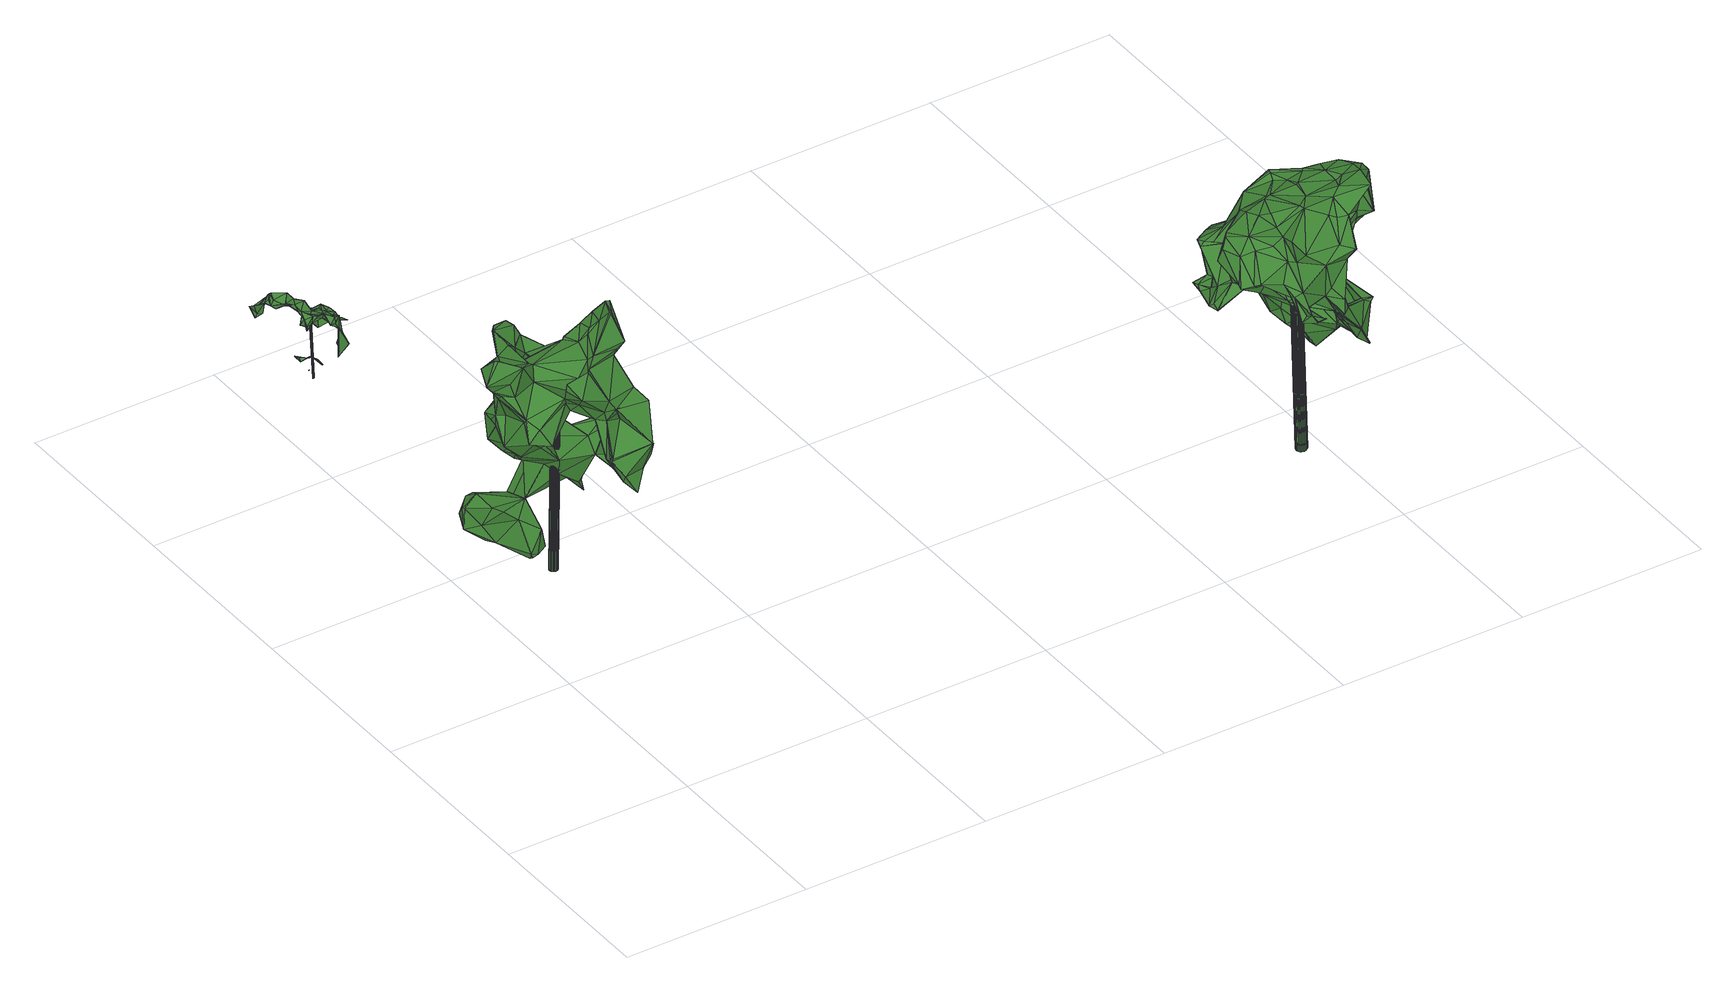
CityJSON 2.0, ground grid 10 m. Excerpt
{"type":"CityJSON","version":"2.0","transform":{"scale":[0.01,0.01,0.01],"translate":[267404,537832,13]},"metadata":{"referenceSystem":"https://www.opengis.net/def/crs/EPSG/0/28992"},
"CityObjects":{
"tree1":{"type":"SolitaryVegetationObject","attributes":{"gtid":253,"crown_width_m":7.71,"crown_median_z":22.38,"crown_r50_m":0.451,"crown_porosity":0.899,"trunk_H_m":8.87,"trunk_DBH_m":0.436,"trunk_radius_m":0.218,"trunk_base_height_m":13.51,"original_gtid":"283"},"geometry":[{"type":"Solid","lod":"3","boundaries":[[[[0,1,2]],[[3,4,5]],[[6,7,8]],[[9,10,11]],[[5,12,13]],[[11,14,15]],[[16,15,14]],[[17,18,19]],[[20,21,22]],[[23,24,25]],[[26,27,28]],[[29,30,31]],[[32,33,34]],[[35,36,37]],[[38,39,40]],[[41,42,43]],[[41,44,42]],[[45,46,5]],[[47,48,49]],[[50,51,52]],[[53,54,47]],[[21,55,22]],[[56,57,58]],[[15,59,11]],[[8,7,60]],[[52,61,62]],[[63,62,61]],[[64,36,35]],[[65,66,67]],[[68,69,70]],[[71,72,73]],[[33,19,34]],[[3,74,4]],[[75,76,77]],[[75,78,76]],[[79,10,9]],[[7,80,60]],[[81,80,7]],[[82,83,84]],[[65,79,9]],[[75,77,0]],[[66,65,85]],[[86,87,88]],[[89,90,50]],[[91,92,93]],[[54,8,94]],[[2,95,96]],[[97,98,99]],[[14,100,16]],[[101,102,41]],[[103,104,105]],[[106,105,104]],[[107,24,108]],[[64,109,85]],[[66,85,109]],[[66,109,64]],[[110,111,13]],[[88,112,113]],[[114,113,112]],[[115,2,31]],[[64,85,36]],[[52,62,116]],[[8,54,53]],[[8,53,6]],[[40,98,97]],[[40,117,98]],[[83,3,13]],[[101,43,118]],[[118,43,119]],[[120,20,121]],[[70,10,68]],[[122,123,124]],[[79,68,10]],[[125,68,79]],[[33,48,56]],[[10,100,11]],[[11,100,14]],[[126,127,99]],[[128,129,130]],[[131,132,133]],[[35,37,134]],[[100,10,70]],[[100,70,16]],[[135,136,137]],[[138,137,136]],[[83,13,111]],[[139,72,140]],[[141,107,108]],[[142,140,143]],[[139,140,142]],[[52,116,50]],[[144,136,135]],[[145,146,147]],[[62,148,116]],[[148,50,116]],[[27,123,122]],[[20,149,21]],[[120,149,20]],[[150,149,120]],[[151,47,152]],[[121,20,22]],[[48,151,58]],[[153,154,155]],[[123,27,156]],[[156,157,123]],[[6,53,81]],[[117,158,98]],[[159,98,158]],[[156,27,63]],[[124,30,29]],[[127,92,38]],[[126,92,127]],[[122,29,27]],[[118,82,101]],[[160,161,162]],[[89,163,90]],[[164,165,96]],[[26,148,63]],[[26,63,27]],[[111,92,126]],[[19,166,17]],[[60,167,8]],[[103,167,60]],[[24,168,147]],[[123,157,124]],[[45,5,69]],[[30,136,144]],[[138,136,30]],[[66,169,67]],[[113,170,86]],[[171,113,172]],[[24,173,174]],[[5,175,12]],[[6,81,7]],[[157,138,124]],[[176,177,134]],[[177,175,134]],[[139,150,73]],[[178,42,44]],[[124,29,122]],[[101,84,179]],[[101,179,102]],[[150,139,142]],[[150,142,149]],[[118,119,95]],[[30,180,31]],[[181,182,183]],[[184,83,82]],[[107,173,24]],[[185,177,16]],[[186,187,76]],[[186,76,78]],[[188,99,98]],[[188,98,159]],[[94,105,54]],[[106,54,105]],[[85,37,36]],[[68,125,69]],[[189,23,190]],[[35,169,64]],[[64,169,66]],[[145,191,150]],[[192,90,163]],[[88,113,86]],[[124,138,30]],[[184,74,3]],[[67,193,65]],[[102,44,41]],[[80,111,60]],[[132,17,55]],[[17,194,55]],[[65,195,85]],[[37,85,195]],[[56,183,166]],[[62,63,148]],[[196,197,198]],[[198,110,196]],[[159,197,12]],[[13,12,110]],[[81,53,49]],[[49,53,47]],[[24,183,199]],[[200,199,183]],[[69,125,45]],[[142,153,149]],[[4,76,187]],[[115,75,0]],[[83,201,84]],[[179,84,201]],[[93,202,203]],[[32,48,33]],[[16,177,15]],[[145,121,146]],[[204,205,95]],[[203,80,81]],[[86,114,87]],[[86,133,114]],[[26,205,148]],[[96,31,2]],[[155,132,55]],[[49,203,81]],[[206,156,63]],[[169,5,67]],[[179,207,102]],[[208,209,210]],[[211,208,210]],[[147,146,24]],[[95,1,118]],[[212,1,95]],[[89,204,163]],[[113,213,137]],[[29,28,27]],[[97,38,40]],[[15,177,59]],[[214,215,216]],[[91,141,199]],[[101,41,43]],[[160,162,118]],[[188,159,99]],[[99,159,187]],[[167,103,105]],[[167,105,94]],[[217,215,144]],[[73,72,139]],[[214,99,186]],[[186,99,187]],[[135,218,144]],[[71,147,168]],[[189,24,23]],[[148,205,89]],[[175,185,4]],[[82,118,162]],[[91,39,92]],[[19,130,178]],[[209,216,219]],[[83,209,201]],[[130,129,178]],[[38,97,127]],[[169,35,134]],[[97,99,127]],[[101,82,84]],[[45,125,193]],[[45,193,46]],[[115,220,2]],[[40,221,222]],[[40,222,117]],[[56,166,33]],[[119,204,95]],[[223,129,131]],[[178,129,223]],[[93,107,141]],[[104,222,221]],[[16,69,185]],[[70,69,16]],[[120,145,150]],[[204,89,205]],[[207,224,102]],[[186,215,214]],[[111,93,92]],[[19,33,166]],[[198,158,110]],[[208,201,209]],[[223,133,51]],[[143,225,226]],[[140,225,143]],[[222,104,227]],[[222,227,117]],[[56,181,183]],[[48,58,57]],[[155,228,132]],[[114,228,226]],[[133,228,114]],[[138,157,156]],[[201,224,229]],[[31,96,165]],[[82,162,184]],[[75,215,78]],[[199,108,24]],[[102,230,44]],[[178,44,230]],[[131,17,132]],[[141,108,199]],[[46,67,5]],[[61,231,63]],[[187,232,4]],[[233,112,87]],[[23,112,233]],[[107,224,173]],[[34,19,178]],[[61,51,231]],[[4,77,76]],[[111,110,158]],[[22,55,121]],[[13,3,5]],[[103,234,227]],[[235,227,234]],[[11,176,236]],[[183,182,200]],[[55,237,121]],[[24,174,25]],[[154,228,155]],[[154,143,228]],[[120,121,145]],[[176,59,177]],[[176,11,59]],[[185,175,177]],[[226,228,143]],[[174,23,233]],[[173,23,174]],[[196,12,197]],[[110,12,196]],[[190,172,189]],[[138,156,170]],[[217,172,190]],[[185,5,4]],[[69,5,185]],[[60,238,103]],[[234,103,238]],[[95,2,212]],[[159,158,197]],[[4,161,77]],[[161,0,77]],[[125,79,193]],[[190,216,215]],[[217,190,215]],[[184,3,83]],[[18,130,19]],[[111,126,83]],[[83,126,209]],[[212,2,1]],[[224,201,208]],[[141,91,93]],[[65,193,79]],[[158,239,235]],[[227,235,239]],[[198,197,158]],[[111,158,235]],[[103,227,104]],[[17,166,194]],[[201,229,207]],[[114,25,174]],[[146,121,237]],[[186,78,215]],[[144,180,30]],[[224,107,32]],[[179,201,207]],[[74,184,162]],[[23,173,210]],[[87,174,233]],[[114,174,87]],[[199,240,91]],[[74,162,161]],[[99,214,216]],[[190,23,210]],[[5,169,134]],[[5,134,175]],[[9,236,65]],[[50,148,89]],[[34,230,224]],[[102,224,230]],[[11,236,9]],[[226,225,114]],[[131,129,128]],[[132,228,133]],[[225,72,241]],[[72,225,140]],[[91,240,152]],[[189,172,24]],[[24,172,168]],[[86,170,206]],[[172,71,168]],[[71,172,72]],[[172,241,72]],[[172,225,241]],[[114,225,172]],[[114,172,113]],[[217,218,135]],[[217,135,172]],[[143,154,142]],[[153,142,154]],[[71,191,147]],[[150,191,71]],[[145,147,191]],[[150,71,73]],[[47,54,152]],[[40,242,221]],[[39,242,40]],[[200,182,243]],[[56,48,57]],[[8,167,94]],[[114,112,25]],[[37,195,134]],[[32,203,48]],[[32,93,203]],[[32,107,93]],[[49,48,203]],[[119,43,204]],[[183,24,146]],[[146,194,166]],[[146,166,183]],[[146,237,194]],[[55,194,237]],[[204,43,42]],[[21,149,153]],[[38,92,39]],[[115,215,75]],[[31,215,115]],[[180,215,31]],[[144,215,180]],[[25,112,23]],[[221,242,104]],[[242,39,104]],[[206,170,156]],[[138,170,137]],[[137,170,113]],[[4,74,161]],[[176,195,236]],[[126,99,216]],[[34,224,32]],[[211,210,173]],[[173,224,208]],[[209,126,216]],[[130,18,128]],[[151,48,47]],[[151,152,58]],[[205,244,95]],[[96,95,244]],[[211,173,208]],[[135,137,213]],[[134,195,176]],[[216,190,219]],[[190,210,219]],[[91,104,39]],[[223,131,133]],[[106,104,91]],[[0,2,220]],[[0,220,115]],[[63,231,206]],[[209,219,210]],[[206,231,86]],[[42,178,223]],[[42,223,192]],[[55,153,155]],[[55,21,153]],[[200,243,199]],[[199,243,240]],[[67,46,193]],[[131,128,17]],[[18,17,128]],[[56,152,181]],[[58,152,56]],[[91,152,106]],[[54,106,152]],[[240,243,182]],[[144,218,217]],[[203,202,80]],[[111,80,202]],[[12,175,232]],[[175,4,232]],[[235,238,111]],[[171,213,113]],[[135,213,172]],[[171,172,213]],[[1,160,118]],[[1,0,160]],[[29,31,165]],[[160,0,161]],[[93,111,202]],[[29,165,28]],[[207,229,224]],[[117,239,158]],[[117,227,239]],[[111,238,60]],[[236,195,65]],[[181,240,182]],[[152,240,181]],[[87,112,88]],[[244,164,96]],[[235,234,238]],[[12,232,159]],[[159,232,187]],[[42,163,204]],[[192,163,42]],[[178,230,34]],[[50,245,51]],[[51,245,192]],[[90,192,245]],[[90,245,50]],[[133,231,51]],[[192,223,51]],[[86,231,133]],[[244,246,164]],[[244,205,246]],[[26,246,205]],[[164,246,165]],[[28,246,26]],[[28,165,246]],[[61,52,51]],[[247,248,249]],[[247,249,250]],[[250,249,251]],[[250,251,252]],[[249,248,253]],[[249,253,251]],[[251,253,254]],[[251,254,252]],[[253,248,255]],[[253,255,254]],[[254,255,256]],[[254,256,252]],[[255,248,257]],[[255,257,256]],[[256,257,258]],[[256,258,252]],[[257,248,259]],[[257,259,258]],[[258,259,260]],[[258,260,252]],[[259,248,261]],[[259,261,260]],[[260,261,262]],[[260,262,252]],[[261,248,263]],[[261,263,262]],[[262,263,264]],[[262,264,252]],[[263,248,265]],[[263,265,264]],[[264,265,266]],[[264,266,252]],[[265,248,267]],[[265,267,266]],[[266,267,268]],[[266,268,252]],[[267,248,269]],[[267,269,268]],[[268,269,270]],[[268,270,252]],[[269,248,271]],[[269,271,270]],[[270,271,272]],[[270,272,252]],[[271,248,273]],[[271,273,272]],[[272,273,274]],[[272,274,252]],[[273,248,275]],[[273,275,274]],[[274,275,276]],[[274,276,252]],[[275,248,277]],[[275,277,276]],[[276,277,278]],[[276,278,252]],[[277,248,279]],[[277,279,278]],[[278,279,280]],[[278,280,252]],[[279,248,281]],[[279,281,280]],[[280,281,282]],[[280,282,252]],[[281,248,283]],[[281,283,282]],[[282,283,284]],[[282,284,252]],[[283,248,285]],[[283,285,284]],[[284,285,286]],[[284,286,252]],[[285,248,287]],[[285,287,286]],[[286,287,288]],[[286,288,252]],[[287,248,289]],[[287,289,288]],[[288,289,290]],[[288,290,252]],[[289,248,291]],[[289,291,290]],[[290,291,292]],[[290,292,252]],[[291,248,293]],[[291,293,292]],[[292,293,294]],[[292,294,252]],[[293,248,295]],[[293,295,294]],[[294,295,296]],[[294,296,252]],[[295,248,247]],[[295,247,296]],[[296,247,250]],[[296,250,252]]]]}]},
"tree2":{"type":"SolitaryVegetationObject","attributes":{"gtid":540,"crown_width_m":3.2,"crown_median_z":16.51,"crown_r50_m":0.197,"crown_porosity":0.913,"trunk_H_m":3.34,"trunk_DBH_m":0.0835,"trunk_radius_m":0.0417,"trunk_base_height_m":13.17,"original_gtid":"611"},"geometry":[{"type":"Solid","lod":"3","boundaries":[[[[297,298,299]],[[300,301,302]],[[303,304,305]],[[306,297,307]],[[308,297,306]],[[309,302,301]],[[303,310,311]],[[312,313,314]],[[315,316,317]],[[318,319,320]],[[321,322,323]],[[324,325,326]],[[327,325,324]],[[328,329,330]],[[331,307,299]],[[312,314,306]],[[332,333,334]],[[335,336,337]],[[338,339,340]],[[341,336,342]],[[343,344,345]],[[346,347,348]],[[349,350,351]],[[352,353,354]],[[298,355,299]],[[356,303,357]],[[358,332,334]],[[357,359,360]],[[357,360,361]],[[362,363,364]],[[363,365,366]],[[331,299,355]],[[327,367,368]],[[369,370,328]],[[371,372,373]],[[362,365,363]],[[323,374,321]],[[375,321,374]],[[329,376,377]],[[365,322,378]],[[379,380,381]],[[379,381,382]],[[383,384,385]],[[386,387,333]],[[313,304,356]],[[388,375,389]],[[323,328,374]],[[390,391,392]],[[393,394,329]],[[395,396,316]],[[397,398,399]],[[342,398,397]],[[393,370,364]],[[367,400,401]],[[402,368,367]],[[331,312,306]],[[307,331,306]],[[299,307,297]],[[396,382,403]],[[330,404,328]],[[405,302,406]],[[342,336,407]],[[357,361,408]],[[357,408,356]],[[308,298,297]],[[406,344,343]],[[409,401,400]],[[356,408,313]],[[410,405,411]],[[412,411,405]],[[413,412,318]],[[399,414,397]],[[415,327,416]],[[317,316,396]],[[334,333,417]],[[418,390,419]],[[382,396,395]],[[393,366,420]],[[363,366,393]],[[421,325,422]],[[421,422,423]],[[308,424,298]],[[305,304,331]],[[318,320,413]],[[425,419,390]],[[419,425,418]],[[420,426,394]],[[341,342,353]],[[333,332,386]],[[300,302,405]],[[321,375,388]],[[426,377,376]],[[426,376,394]],[[415,326,427]],[[427,326,428]],[[349,351,385]],[[429,430,359]],[[361,351,408]],[[412,405,431]],[[393,364,363]],[[378,432,317]],[[378,317,433]],[[331,313,312]],[[369,362,370]],[[426,434,377]],[[306,314,308]],[[328,404,374]],[[435,374,404]],[[432,322,388]],[[362,322,365]],[[350,314,313]],[[435,404,436]],[[412,413,411]],[[321,388,322]],[[375,374,354]],[[436,378,433]],[[433,437,436]],[[438,439,343]],[[440,346,359]],[[346,401,359]],[[319,441,442]],[[318,441,319]],[[417,387,443]],[[444,443,387]],[[308,314,424]],[[310,424,445]],[[329,394,376]],[[397,353,342]],[[332,358,386]],[[379,382,446]],[[379,446,340]],[[423,447,448]],[[380,446,382]],[[449,450,451]],[[452,451,453]],[[380,454,452]],[[455,452,454]],[[382,454,380]],[[453,380,452]],[[382,455,454]],[[422,450,315]],[[392,456,425]],[[393,420,394]],[[329,457,458]],[[391,459,443]],[[368,422,327]],[[416,423,448]],[[416,324,423]],[[460,461,462]],[[322,362,369]],[[432,378,322]],[[351,350,408]],[[343,439,406]],[[303,356,304]],[[415,367,327]],[[406,302,344]],[[444,391,443]],[[358,334,463]],[[377,434,457]],[[457,434,458]],[[329,377,457]],[[388,464,432]],[[440,359,461]],[[357,461,359]],[[416,327,324]],[[354,374,465]],[[309,438,345]],[[441,466,415]],[[383,400,367]],[[397,414,354]],[[367,401,467]],[[367,467,402]],[[370,468,328]],[[329,328,468]],[[427,346,440]],[[343,345,438]],[[366,365,404]],[[422,402,469]],[[407,448,447]],[[470,389,471]],[[375,471,389]],[[388,470,464]],[[349,424,314]],[[349,314,350]],[[382,395,455]],[[392,425,390]],[[374,435,465]],[[456,418,425]],[[424,349,445]],[[330,426,420]],[[426,330,329]],[[451,452,395]],[[472,411,473]],[[336,411,472]],[[335,411,336]],[[453,381,380]],[[424,303,305]],[[313,331,304]],[[320,319,442]],[[456,392,474]],[[392,391,474]],[[475,398,407]],[[380,379,476]],[[452,455,395]],[[414,471,375]],[[477,337,341]],[[337,336,341]],[[458,426,329]],[[361,360,430]],[[359,430,360]],[[410,411,335]],[[424,355,298]],[[305,355,424]],[[458,434,426]],[[359,409,429]],[[354,414,375]],[[351,430,429]],[[400,351,429]],[[340,339,337]],[[340,337,433]],[[453,451,469]],[[453,469,348]],[[340,433,421]],[[406,439,337]],[[439,410,337]],[[359,401,409]],[[381,347,478]],[[479,431,338]],[[378,436,404]],[[396,433,317]],[[329,468,393]],[[370,393,468]],[[364,370,362]],[[371,480,372]],[[465,435,354]],[[333,387,417]],[[415,466,326]],[[476,446,380]],[[444,474,391]],[[422,469,450]],[[451,450,469]],[[389,470,388]],[[313,408,350]],[[427,440,460]],[[427,460,384]],[[357,303,462]],[[357,462,461]],[[460,440,461]],[[464,470,317]],[[345,344,309]],[[373,480,371]],[[373,372,480]],[[322,369,323]],[[328,323,369]],[[366,330,420]],[[422,475,447]],[[422,447,423]],[[340,423,324]],[[340,421,423]],[[477,341,352]],[[320,473,413]],[[477,352,433]],[[437,352,436]],[[433,352,437]],[[335,337,410]],[[378,404,365]],[[311,310,481]],[[311,481,460]],[[381,421,403]],[[456,459,418]],[[474,459,456]],[[427,428,346]],[[418,459,390]],[[326,325,428]],[[354,435,352]],[[435,436,352]],[[337,339,406]],[[477,433,337]],[[354,353,397]],[[353,352,341]],[[424,310,303]],[[311,460,462]],[[311,462,303]],[[415,416,442]],[[441,415,442]],[[383,415,384]],[[383,367,415]],[[348,347,453]],[[368,402,422]],[[346,428,347]],[[315,450,449]],[[417,443,459]],[[422,325,327]],[[338,431,339]],[[405,406,431]],[[366,404,330]],[[449,316,315]],[[428,478,347]],[[399,315,470]],[[470,414,399]],[[315,317,470]],[[331,355,305]],[[340,324,379]],[[470,471,414]],[[399,475,315]],[[422,315,475]],[[476,482,446]],[[446,482,340]],[[340,482,483]],[[340,483,338]],[[463,484,358]],[[379,482,476]],[[474,444,484]],[[482,324,483]],[[482,379,324]],[[463,334,484]],[[399,398,475]],[[347,381,453]],[[473,411,413]],[[439,300,410]],[[410,300,405]],[[407,398,342]],[[412,431,479]],[[391,390,459]],[[317,432,464]],[[427,384,415]],[[409,400,429]],[[438,309,301]],[[395,316,451]],[[451,316,449]],[[478,421,381]],[[346,467,401]],[[346,348,467]],[[469,402,467]],[[469,467,348]],[[442,473,320]],[[421,433,403]],[[441,485,483]],[[318,412,479]],[[472,473,448]],[[448,473,442]],[[472,448,336]],[[383,385,400]],[[349,385,445]],[[336,448,407]],[[448,442,416]],[[396,403,433]],[[400,385,351]],[[361,430,351]],[[478,325,421]],[[428,325,478]],[[439,438,301]],[[439,301,300]],[[344,302,309]],[[339,431,406]],[[460,385,384]],[[445,385,310]],[[318,485,441]],[[475,407,447]],[[385,460,481]],[[385,481,310]],[[326,466,324]],[[324,466,483]],[[483,466,441]],[[334,417,484]],[[381,403,382]],[[479,485,318]],[[338,485,479]],[[483,485,338]],[[417,459,484]],[[474,484,459]],[[386,358,387]],[[484,444,387]],[[484,387,358]],[[486,487,488]],[[486,488,489]],[[489,488,490]],[[489,490,491]],[[488,487,492]],[[488,492,490]],[[490,492,493]],[[490,493,491]],[[492,487,494]],[[492,494,493]],[[493,494,495]],[[493,495,491]],[[494,487,496]],[[494,496,495]],[[495,496,497]],[[495,497,491]],[[496,487,498]],[[496,498,497]],[[497,498,499]],[[497,499,491]],[[498,487,500]],[[498,500,499]],[[499,500,501]],[[499,501,491]],[[500,487,502]],[[500,502,501]],[[501,502,503]],[[501,503,491]],[[502,487,504]],[[502,504,503]],[[503,504,505]],[[503,505,491]],[[504,487,506]],[[504,506,505]],[[505,506,507]],[[505,507,491]],[[506,487,508]],[[506,508,507]],[[507,508,509]],[[507,509,491]],[[508,487,510]],[[508,510,509]],[[509,510,511]],[[509,511,491]],[[510,487,512]],[[510,512,511]],[[511,512,513]],[[511,513,491]],[[512,487,514]],[[512,514,513]],[[513,514,515]],[[513,515,491]],[[514,487,516]],[[514,516,515]],[[515,516,517]],[[515,517,491]],[[516,487,518]],[[516,518,517]],[[517,518,519]],[[517,519,491]],[[518,487,520]],[[518,520,519]],[[519,520,521]],[[519,521,491]],[[520,487,522]],[[520,522,521]],[[521,522,523]],[[521,523,491]],[[522,487,524]],[[522,524,523]],[[523,524,525]],[[523,525,491]],[[524,487,526]],[[524,526,525]],[[525,526,527]],[[525,527,491]],[[526,487,528]],[[526,528,527]],[[527,528,529]],[[527,529,491]],[[528,487,530]],[[528,530,529]],[[529,530,531]],[[529,531,491]],[[530,487,532]],[[530,532,531]],[[531,532,533]],[[531,533,491]],[[532,487,534]],[[532,534,533]],[[533,534,535]],[[533,535,491]],[[534,487,486]],[[534,486,535]],[[535,486,489]],[[535,489,491]]]]}]},
"tree3":{"type":"SolitaryVegetationObject","attributes":{"gtid":202,"crown_width_m":8.63,"crown_median_z":24.38,"crown_r50_m":0.424,"crown_porosity":0.9,"trunk_H_m":10.91,"trunk_DBH_m":0.57,"trunk_radius_m":0.285,"trunk_base_height_m":13.47,"original_gtid":"223"},"geometry":[{"type":"Solid","lod":"3","boundaries":[[[[536,537,538]],[[539,540,541]],[[542,543,544]],[[545,546,547]],[[548,549,550]],[[548,551,549]],[[552,553,554]],[[555,556,557]],[[558,559,560]],[[561,562,563]],[[550,564,565]],[[566,540,539]],[[567,568,569]],[[570,571,572]],[[573,557,574]],[[542,575,576]],[[577,578,579]],[[580,581,582]],[[563,539,541]],[[562,561,583]],[[540,557,556]],[[540,556,541]],[[563,584,539]],[[562,584,563]],[[585,558,586]],[[587,586,558]],[[542,576,543]],[[588,589,590]],[[591,592,586]],[[593,594,595]],[[596,597,598]],[[599,600,601]],[[602,603,555]],[[604,605,606]],[[607,606,605]],[[608,609,610]],[[611,591,587]],[[587,591,586]],[[612,613,614]],[[615,616,617]],[[570,618,619]],[[620,621,622]],[[623,624,625]],[[626,603,602]],[[627,628,565]],[[629,586,592]],[[630,626,631]],[[632,633,601]],[[538,600,634]],[[539,635,566]],[[629,592,580]],[[636,548,637]],[[638,639,640]],[[641,642,643]],[[546,644,645]],[[593,642,641]],[[646,647,648]],[[649,650,651]],[[611,560,652]],[[653,654,655]],[[570,547,571]],[[656,657,602]],[[599,601,658]],[[659,620,660]],[[661,615,662]],[[661,662,663]],[[546,545,644]],[[664,665,666]],[[544,632,542]],[[608,667,609]],[[580,668,629]],[[564,655,627]],[[564,627,565]],[[669,670,671]],[[571,636,572]],[[672,673,674]],[[675,673,672]],[[573,574,656]],[[676,595,677]],[[677,595,594]],[[678,679,591]],[[538,634,675]],[[675,680,538]],[[570,646,547]],[[681,682,569]],[[569,568,681]],[[683,684,648]],[[555,685,556]],[[676,686,553]],[[677,686,676]],[[576,575,687]],[[664,666,688]],[[546,689,547]],[[577,690,691]],[[692,693,694]],[[695,583,696]],[[697,577,620]],[[698,688,699]],[[700,701,702]],[[703,702,701]],[[543,576,687]],[[704,630,705]],[[613,706,707]],[[703,708,709]],[[619,710,711]],[[712,579,713]],[[574,540,714]],[[674,673,715]],[[542,632,575]],[[557,540,574]],[[716,590,717]],[[672,590,716]],[[718,652,719]],[[720,652,718]],[[685,555,603]],[[662,721,722]],[[615,674,616]],[[562,583,605]],[[612,706,613]],[[587,558,611]],[[560,611,558]],[[605,583,723]],[[605,723,724]],[[725,653,726]],[[601,633,727]],[[728,687,632]],[[692,729,730]],[[567,569,622]],[[689,666,665]],[[614,579,612]],[[635,731,604]],[[635,584,731]],[[675,634,673]],[[552,585,732]],[[585,733,732]],[[711,559,734]],[[676,553,595]],[[735,643,736]],[[735,641,643]],[[612,579,712]],[[586,733,585]],[[552,554,558]],[[728,543,687]],[[659,737,738]],[[739,737,659]],[[674,715,617]],[[617,715,625]],[[616,674,617]],[[656,739,650]],[[673,634,600]],[[716,680,675]],[[617,625,615]],[[649,740,650]],[[657,650,740]],[[741,742,733]],[[592,679,743]],[[730,744,745]],[[746,747,715]],[[715,747,623]],[[656,737,748]],[[656,748,739]],[[625,715,623]],[[680,536,538]],[[699,702,703]],[[749,702,699]],[[591,679,592]],[[693,590,672]],[[588,590,693]],[[552,750,704]],[[732,750,552]],[[604,751,635]],[[638,745,752]],[[639,638,752]],[[552,558,585]],[[753,602,657]],[[746,754,755]],[[756,757,758]],[[642,593,705]],[[759,717,589]],[[557,573,555]],[[555,573,602]],[[645,689,546]],[[572,618,570]],[[721,615,760]],[[656,602,573]],[[600,538,601]],[[601,538,582]],[[715,673,746]],[[574,737,656]],[[727,658,601]],[[601,582,543]],[[660,739,659]],[[709,708,706]],[[761,610,713]],[[709,758,639]],[[749,762,577]],[[749,577,691]],[[763,764,765]],[[766,765,764]],[[582,767,543]],[[709,706,758]],[[582,581,767]],[[708,703,701]],[[691,702,749]],[[700,702,691]],[[688,622,621]],[[699,703,698]],[[571,768,665]],[[547,768,571]],[[660,622,569]],[[620,622,660]],[[550,769,637]],[[769,550,726]],[[770,688,666]],[[770,666,645]],[[771,772,773]],[[582,774,580]],[[572,636,637]],[[775,717,759]],[[776,707,700]],[[776,777,707]],[[592,743,580]],[[642,705,681]],[[739,748,737]],[[710,559,711]],[[716,675,672]],[[778,750,765]],[[775,605,724]],[[759,605,775]],[[638,640,779]],[[695,723,583]],[[566,714,540]],[[780,714,566]],[[781,598,782]],[[783,726,565]],[[784,608,610]],[[704,626,630]],[[593,785,594]],[[637,548,550]],[[710,637,719]],[[718,769,773]],[[720,678,652]],[[681,705,630]],[[710,719,559]],[[541,786,563]],[[553,686,554]],[[701,700,708]],[[736,643,681]],[[572,710,618]],[[642,681,643]],[[736,681,568]],[[736,568,735]],[[595,704,705]],[[595,705,593]],[[710,572,637]],[[681,630,787]],[[788,696,668]],[[741,668,696]],[[641,785,593]],[[682,787,569]],[[681,787,682]],[[660,569,739]],[[623,729,624]],[[729,692,624]],[[724,537,775]],[[615,721,662]],[[747,729,623]],[[668,774,788]],[[782,598,769]],[[726,782,769]],[[789,790,752]],[[597,596,791]],[[561,764,583]],[[752,790,709]],[[639,752,709]],[[709,790,703]],[[539,584,635]],[[586,668,741]],[[586,741,733]],[[586,629,668]],[[694,672,674]],[[769,771,773]],[[699,620,762]],[[694,693,672]],[[792,744,730]],[[537,536,717]],[[537,717,775]],[[597,793,771]],[[559,558,554]],[[536,680,717]],[[716,717,680]],[[589,588,608]],[[594,794,677]],[[620,577,762]],[[789,664,688]],[[664,789,551]],[[792,596,795]],[[700,707,708]],[[636,571,548]],[[706,612,758]],[[639,758,757]],[[758,796,756]],[[688,620,699]],[[556,685,786]],[[659,738,620]],[[613,700,691]],[[620,688,621]],[[579,614,690]],[[691,690,614]],[[749,699,762]],[[797,598,655]],[[732,742,763]],[[733,742,732]],[[613,777,700]],[[797,564,550]],[[615,661,674]],[[620,738,697]],[[610,780,784]],[[761,780,610]],[[611,652,591]],[[678,591,652]],[[618,710,619]],[[627,654,628]],[[787,630,631]],[[633,658,727]],[[632,658,633]],[[632,544,658]],[[599,658,767]],[[544,767,658]],[[787,631,753]],[[739,651,650]],[[798,566,751]],[[583,764,696]],[[673,600,746]],[[698,789,688]],[[646,570,647]],[[792,795,744]],[[698,790,789]],[[703,790,698]],[[752,745,789]],[[627,655,799]],[[544,800,767]],[[543,767,800]],[[543,800,544]],[[604,606,751]],[[689,645,666]],[[571,665,548]],[[794,594,785]],[[545,547,646]],[[645,785,641]],[[724,723,695]],[[741,763,742]],[[589,717,590]],[[639,757,640]],[[771,793,772]],[[663,694,661]],[[560,559,719]],[[700,777,776]],[[730,729,792]],[[730,745,779]],[[769,718,637]],[[650,657,656]],[[781,655,598]],[[597,754,793]],[[739,801,651]],[[649,651,801]],[[779,667,608]],[[794,734,686]],[[794,686,677]],[[783,565,628]],[[683,647,619]],[[653,655,781]],[[653,781,782]],[[653,782,726]],[[648,545,646]],[[679,720,718]],[[580,743,581]],[[683,648,647]],[[743,599,581]],[[579,690,577]],[[767,581,599]],[[679,678,720]],[[560,719,652]],[[737,697,738]],[[737,780,697]],[[761,697,780]],[[551,548,664]],[[556,786,541]],[[637,718,719]],[[694,674,661]],[[802,624,803]],[[802,803,796]],[[712,713,610]],[[684,785,804]],[[684,804,648]],[[769,598,771]],[[597,771,598]],[[580,774,668]],[[574,714,737]],[[780,737,714]],[[550,565,726]],[[784,780,805]],[[784,805,589]],[[706,708,707]],[[797,795,596]],[[797,596,598]],[[550,795,797]],[[566,635,751]],[[805,566,798]],[[604,731,562]],[[628,654,653]],[[545,804,644]],[[692,730,779]],[[692,779,608]],[[588,693,692]],[[588,692,608]],[[763,696,764]],[[711,734,619]],[[613,691,614]],[[567,735,568]],[[743,806,599]],[[679,806,743]],[[718,806,679]],[[619,734,794]],[[562,731,584]],[[599,806,773]],[[718,773,806]],[[612,712,722]],[[779,745,638]],[[600,807,793]],[[599,807,600]],[[808,605,759]],[[808,759,589]],[[793,754,600]],[[746,600,754]],[[808,607,605]],[[789,745,744]],[[704,553,552]],[[625,760,615]],[[773,772,807]],[[793,807,772]],[[640,757,667]],[[640,667,779]],[[809,561,810]],[[809,810,685]],[[741,696,763]],[[563,810,561]],[[725,726,783]],[[756,811,812]],[[725,783,653]],[[783,628,653]],[[547,689,768]],[[797,655,564]],[[645,813,814]],[[595,553,704]],[[735,813,641]],[[566,805,780]],[[805,798,589]],[[798,808,589]],[[537,774,582]],[[537,582,538]],[[773,807,599]],[[798,751,606]],[[728,632,601]],[[601,543,728]],[[765,750,732]],[[704,750,778]],[[785,815,794]],[[684,815,785]],[[619,794,815]],[[763,765,732]],[[562,605,604]],[[597,791,754]],[[537,724,816]],[[622,688,814]],[[622,814,735]],[[575,632,687]],[[664,548,665]],[[808,606,607]],[[798,606,808]],[[613,707,777]],[[774,537,816]],[[774,816,788]],[[695,816,724]],[[684,683,815]],[[619,815,683]],[[770,645,814]],[[788,816,696]],[[695,696,816]],[[796,758,802]],[[758,760,802]],[[625,624,802]],[[791,596,755]],[[791,755,754]],[[612,760,758]],[[729,747,755]],[[729,755,792]],[[757,812,667]],[[756,812,757]],[[722,817,818]],[[712,817,722]],[[694,663,818]],[[625,802,760]],[[596,792,755]],[[746,755,747]],[[609,694,818]],[[787,801,569]],[[569,801,739]],[[649,801,787]],[[649,787,753]],[[692,694,609]],[[655,654,799]],[[627,799,654]],[[589,608,784]],[[644,804,645]],[[785,645,804]],[[545,648,804]],[[609,667,812]],[[610,818,817]],[[610,817,712]],[[641,813,645]],[[550,549,795]],[[789,549,551]],[[811,803,624]],[[688,770,814]],[[735,814,813]],[[567,622,735]],[[810,563,786]],[[810,786,685]],[[669,766,670]],[[760,722,721]],[[760,612,722]],[[704,778,819]],[[704,819,626]],[[559,554,686]],[[559,686,734]],[[753,740,649]],[[657,740,753]],[[764,561,809]],[[579,578,713]],[[713,578,761]],[[697,578,577]],[[761,578,697]],[[609,811,692]],[[609,812,811]],[[811,624,692]],[[795,549,744]],[[744,549,789]],[[778,669,819]],[[765,669,778]],[[766,669,765]],[[665,768,689]],[[619,647,570]],[[626,671,603]],[[603,671,685]],[[670,685,671]],[[685,670,809]],[[764,670,766]],[[809,670,764]],[[819,669,671]],[[819,671,626]],[[753,631,602]],[[602,631,626]],[[662,818,663]],[[756,796,803]],[[811,756,803]],[[722,818,662]],[[610,609,818]],[[820,821,822]],[[820,822,823]],[[823,822,824]],[[823,824,825]],[[822,821,826]],[[822,826,824]],[[824,826,827]],[[824,827,825]],[[826,821,828]],[[826,828,827]],[[827,828,829]],[[827,829,825]],[[828,821,830]],[[828,830,829]],[[829,830,831]],[[829,831,825]],[[830,821,832]],[[830,832,831]],[[831,832,833]],[[831,833,825]],[[832,821,834]],[[832,834,833]],[[833,834,835]],[[833,835,825]],[[834,821,836]],[[834,836,835]],[[835,836,837]],[[835,837,825]],[[836,821,838]],[[836,838,837]],[[837,838,839]],[[837,839,825]],[[838,821,840]],[[838,840,839]],[[839,840,841]],[[839,841,825]],[[840,821,842]],[[840,842,841]],[[841,842,843]],[[841,843,825]],[[842,821,844]],[[842,844,843]],[[843,844,845]],[[843,845,825]],[[844,821,846]],[[844,846,845]],[[845,846,847]],[[845,847,825]],[[846,821,848]],[[846,848,847]],[[847,848,849]],[[847,849,825]],[[848,821,850]],[[848,850,849]],[[849,850,851]],[[849,851,825]],[[850,821,852]],[[850,852,851]],[[851,852,853]],[[851,853,825]],[[852,821,854]],[[852,854,853]],[[853,854,855]],[[853,855,825]],[[854,821,856]],[[854,856,855]],[[855,856,857]],[[855,857,825]],[[856,821,858]],[[856,858,857]],[[857,858,859]],[[857,859,825]],[[858,821,860]],[[858,860,859]],[[859,860,861]],[[859,861,825]],[[860,821,862]],[[860,862,861]],[[861,862,863]],[[861,863,825]],[[862,821,864]],[[862,864,863]],[[863,864,865]],[[863,865,825]],[[864,821,866]],[[864,866,865]],[[865,866,867]],[[865,867,825]],[[866,821,868]],[[866,868,867]],[[867,868,869]],[[867,869,825]],[[868,821,820]],[[868,820,869]],[[869,820,823]],[[869,823,825]]]]}]}
},
"vertices":[
[222,2024,725],[198,1920,871],[177,1981,919],[402,1817,633],[378,1960,596],[325,1863,440],[608,1340,672],[609,1342,669],[701,1434,718],[180,1976,190],[119,2106,291],[276,2064,219],[518,1801,521],[453,1771,584],[263,2113,266],[357,2110,268],[212,2135,360],[464,1540,1294],[364,1566,1246],[413,1515,1166],[687,1673,1460],[669,1666,1480],[671,1663,1478],[536,1871,1039],[629,1696,1145],[598,1768,1186],[235,1961,1223],[313,2121,1247],[349,2082,1176],[357,2112,1151],[410,2093,1113],[288,2015,969],[541,1595,964],[555,1540,1030],[457,1604,1074],[364,1752,216],[363,1755,214],[349,1777,223],[756,1761,794],[832,1719,822],[825,1776,804],[168,1589,966],[204,1671,1044],[210,1698,1013],[236,1604,1012],[149,1872,450],[172,1811,454],[517,1423,830],[571,1547,972],[515,1426,830],[31,1741,1256],[218,1716,1310],[154,1825,1307],[567,1378,752],[741,1404,861],[539,1612,1314],[595,1503,1052],[690,1522,1038],[660,1569,938],[390,2064,251],[644,1502,658],[183,1844,1256],[146,1861,1291],[237,1960,1227],[297,1708,222],[176,1880,236],[250,1696,251],[230,1774,408],[67,2002,403],[147,2003,455],[148,2097,385],[727,1879,1252],[725,1881,1254],[761,1890,1270],[284,1887,670],[381,2065,748],[394,2042,702],[254,2003,686],[403,2067,729],[65,1988,290],[631,1499,666],[571,1403,708],[259,1797,740],[425,1727,697],[320,1722,812],[263,1725,203],[337,1920,1182],[359,1846,1161],[508,1889,1027],[84,1769,1188],[75,1756,1203],[667,1593,879],[743,1750,786],[603,1617,855],[746,1438,775],[174,1884,960],[280,1979,984],[740,1830,780],[769,1853,756],[569,1934,705],[177,2126,305],[254,1680,878],[283,1571,924],[786,1605,716],[845,1638,766],[750,1467,778],[749,1469,781],[544,1598,964],[611,1581,980],[257,1695,226],[562,1770,498],[603,1690,685],[535,1874,1041],[452,2055,1106],[536,1862,1265],[357,1995,902],[141,1840,1306],[803,1845,743],[169,1803,828],[211,1855,963],[760,1806,1433],[712,1608,1332],[357,2175,1229],[359,2173,1232],[434,2191,1216],[67,1983,414],[636,1799,715],[716,1815,769],[365,1569,1245],[367,1577,1206],[365,1574,1204],[456,1610,1221],[528,1642,1281],[337,1815,1227],[345,1799,316],[600,2049,1073],[470,2127,1161],[471,2123,1164],[462,2167,1197],[759,1892,1273],[645,1860,1330],[654,1597,906],[686,1841,1377],[623,1849,1333],[489,2054,1021],[774,1828,1315],[675,1644,1251],[725,1836,1266],[109,1908,1235],[741,1816,1430],[793,1878,1286],[552,1466,807],[737,1406,862],[651,1728,1406],[612,1751,1366],[591,1736,1344],[316,2120,1250],[434,2189,1219],[637,1804,608],[628,1846,609],[246,1848,779],[264,1960,676],[238,1815,755],[123,1760,1158],[314,1904,1147],[378,2055,1145],[560,1507,1109],[711,1477,728],[685,1861,1230],[327,1726,342],[375,2026,1185],[578,2022,1047],[619,1875,1143],[443,1662,1016],[491,1657,1180],[327,1866,437],[232,1936,301],[337,2021,368],[387,1616,1126],[299,1638,893],[423,2056,1074],[777,1501,1036],[771,1543,1033],[725,1550,1104],[292,1847,681],[319,2005,399],[528,2068,726],[511,2001,617],[626,1846,612],[615,1872,1142],[550,1884,937],[768,1841,1291],[179,1725,1151],[129,1931,324],[507,1602,1257],[315,1792,258],[606,1792,420],[601,1810,471],[602,1806,471],[714,1602,1009],[758,1576,1031],[330,1708,840],[682,1616,701],[532,1491,804],[130,1793,1123],[145,1868,1169],[336,2021,1218],[302,1639,895],[330,1711,843],[428,1820,780],[480,1830,887],[295,1843,959],[186,1940,900],[597,2046,1075],[547,2021,754],[437,2013,910],[484,1886,862],[570,1972,991],[582,2023,1042],[484,1831,885],[202,1920,870],[867,1727,831],[827,1774,800],[311,1769,1163],[443,1658,1015],[583,1870,1267],[544,1867,1274],[781,1673,726],[560,1766,1298],[309,1672,893],[407,1645,1079],[323,1828,1229],[441,1868,581],[345,1787,1107],[708,1628,703],[698,1661,702],[191,1941,207],[681,1618,1300],[684,1617,698],[713,1750,714],[705,1583,987],[645,1869,1210],[864,1728,833],[736,1586,1009],[289,1859,1126],[153,1727,1235],[268,1930,1199],[447,1776,50],[425,1775,51],[446,1781,50],[470,1794,938],[469,1799,937],[448,1793,938],[444,1786,50],[467,1805,937],[440,1791,50],[463,1809,937],[435,1794,50],[459,1812,937],[430,1796,50],[453,1815,938],[425,1797,50],[448,1815,938],[419,1796,51],[442,1814,938],[414,1794,51],[437,1812,938],[409,1790,51],[432,1808,938],[406,1785,51],[429,1804,938],[404,1780,51],[427,1799,938],[403,1775,52],[426,1793,939],[404,1769,52],[427,1787,939],[406,1764,52],[429,1782,939],[410,1759,52],[433,1778,939],[415,1756,52],[438,1774,939],[420,1754,52],[443,1772,939],[426,1753,51],[449,1772,938],[431,1754,51],[454,1772,938],[436,1756,51],[459,1775,938],[441,1760,51],[464,1778,938],[444,1765,51],[467,1783,938],[446,1770,50],[469,1788,938],
[215,3973,276],[248,3962,294],[213,3972,277],[486,3752,303],[539,3738,289],[539,3739,288],[202,3920,385],[193,3951,366],[194,3951,365],[225,3975,293],[214,3974,277],[249,3964,294],[540,3738,288],[238,3920,411],[230,3890,418],[186,3981,348],[194,3952,366],[243,3944,362],[392,3663,413],[350,3649,424],[392,3663,411],[396,3838,311],[373,3853,343],[374,3854,344],[415,3573,377],[414,3574,376],[455,3597,305],[359,3791,371],[339,3787,397],[339,3788,396],[340,3788,397],[476,3575,259],[499,3670,206],[458,3629,214],[185,3980,348],[304,3777,136],[305,3777,135],[314,3741,122],[414,3756,342],[451,3755,379],[414,3754,341],[411,3742,281],[411,3740,282],[370,3730,329],[459,3720,387],[459,3720,389],[539,3686,305],[539,3737,288],[541,3686,305],[270,3798,435],[289,3722,427],[289,3722,429],[268,3938,379],[261,3946,394],[263,3917,431],[474,3681,365],[476,3682,366],[476,3680,366],[225,3973,293],[202,3920,387],[209,3886,412],[311,3754,137],[221,3852,412],[230,3890,420],[242,3902,443],[413,3572,210],[413,3574,210],[413,3573,209],[454,3597,305],[457,3612,216],[329,3825,427],[347,3762,446],[474,3575,259],[475,3575,258],[277,3616,161],[278,3615,161],[278,3616,162],[462,3613,309],[435,3597,422],[474,3676,204],[508,3710,206],[428,3623,371],[308,3733,338],[300,3676,366],[324,3702,408],[302,3676,365],[320,3864,441],[288,3858,391],[280,3873,395],[305,3777,137],[346,3736,136],[395,3571,410],[434,3597,423],[376,3649,136],[368,3723,139],[352,3655,172],[458,3612,215],[457,3629,213],[309,3646,396],[333,3664,406],[468,3684,380],[437,3706,388],[415,3670,408],[318,3864,441],[270,3798,437],[346,3761,447],[334,3688,413],[461,3613,308],[486,3753,301],[488,3736,297],[428,3744,405],[238,3921,412],[280,3824,408],[485,3752,302],[435,3812,323],[435,3812,321],[431,3826,335],[434,3652,395],[330,3824,408],[360,3792,372],[346,3735,134],[374,3649,136],[375,3648,136],[456,3629,214],[358,3715,408],[359,3715,409],[399,3731,385],[243,3942,361],[352,3654,171],[473,3677,205],[280,3823,406],[304,3777,427],[253,3880,418],[244,3902,443],[411,3742,282],[388,3598,384],[398,3688,370],[507,3710,207],[465,3635,311],[463,3635,312],[429,3623,372],[540,3687,306],[489,3737,298],[243,3838,393],[373,3830,346],[374,3830,347],[368,3723,137],[355,3728,144],[267,3937,379],[307,3732,338],[409,3734,396],[383,3797,351],[350,3649,426],[334,3688,415],[327,3656,426],[283,3638,393],[292,3675,407],[275,3631,378],[276,3629,378],[352,3655,170],[509,3710,207],[501,3695,222],[368,3722,138],[255,3856,392],[220,3852,411],[210,3886,411],[314,3741,123],[388,3598,386],[465,3635,312],[358,3793,371],[304,3777,429],[459,3612,216],[303,3718,428],[424,3620,405],[426,3620,404],[413,3802,331],[431,3825,336],[355,3726,143],[407,3702,405],[306,3733,338],[437,3706,386],[303,3718,426],[413,3802,329],[278,3617,161],[253,3880,416],[307,3734,337],[379,3768,327],[345,3735,136],[386,3801,330],[379,3725,17],[375,3725,17],[379,3726,17],[371,3739,351],[371,3741,351],[367,3740,351],[379,3727,17],[371,3742,351],[378,3728,17],[370,3742,351],[377,3729,17],[369,3743,351],[376,3729,17],[368,3744,351],[375,3729,17],[367,3744,350],[374,3729,17],[366,3744,350],[373,3729,17],[365,3743,350],[372,3728,17],[364,3743,350],[372,3727,17],[363,3742,350],[371,3726,17],[363,3741,350],[371,3725,17],[363,3740,351],[371,3724,17],[363,3739,351],[371,3723,17],[363,3738,351],[372,3722,17],[364,3737,351],[373,3721,17],[365,3736,351],[374,3721,17],[366,3736,351],[375,3721,17],[367,3735,351],[376,3721,17],[368,3735,351],[377,3721,17],[369,3736,351],[378,3722,17],[370,3736,351],[378,3723,17],[371,3737,351],[379,3724,17],[371,3738,351],
[3831,358,1162],[3823,389,1276],[3790,340,1144],[4287,731,1440],[4233,777,1302],[4276,772,1459],[3580,91,1217],[3582,142,1225],[3569,208,1149],[3507,1036,922],[3518,1012,907],[3508,974,905],[3608,787,988],[3704,763,946],[3695,707,1031],[3682,781,955],[3671,887,1357],[3677,914,1320],[3632,817,1261],[4139,915,1425],[4214,872,1443],[4212,885,1433],[3522,775,1353],[3499,750,1210],[3450,741,1238],[4059,639,1489],[4182,552,1501],[4209,683,1499],[3783,800,1023],[3728,852,1128],[4209,650,1259],[3786,927,1100],[3810,1039,1109],[3854,1016,1117],[3446,806,947],[3449,804,945],[3448,735,960],[4126,911,1395],[4169,803,1265],[3634,99,1212],[3583,92,1220],[4019,816,795],[3996,747,813],[4083,687,796],[3656,458,1322],[3583,383,1262],[3629,286,1255],[4000,596,1474],[4211,637,1467],[3639,786,1419],[3557,639,1397],[3498,748,1354],[3927,573,1107],[4039,553,1166],[3870,464,1122],[3494,614,1318],[3551,576,1353],[3602,1071,1163],[3515,1011,1178],[3656,1006,1201],[3815,592,970],[3836,474,1146],[3917,614,1125],[3595,339,1210],[3789,342,1141],[3619,235,1199],[4084,944,1400],[4048,926,1427],[4166,611,1429],[4031,513,1410],[4153,626,1325],[4055,666,1338],[4009,633,1052],[4082,482,934],[4065,652,981],[3466,723,1308],[4111,579,801],[4091,654,681],[4142,723,760],[4032,359,795],[4023,320,796],[4020,319,795],[3454,777,970],[3509,827,1023],[3942,919,909],[3816,867,976],[3820,875,1003],[3951,406,892],[3952,479,877],[3997,388,799],[3919,1017,1415],[3909,846,1187],[3795,899,1280],[3623,533,1375],[3770,998,1358],[3911,997,1407],[3620,143,1187],[3608,191,1176],[3854,283,1045],[4222,585,1317],[3451,735,958],[3577,682,1077],[3996,753,976],[3986,744,809],[4068,683,952],[3630,1140,1088],[3670,1122,1134],[3686,1131,1120],[3510,1036,920],[3580,1021,947],[3507,974,909],[3534,933,937],[3516,1002,928],[3882,875,1337],[4026,773,1316],[3910,802,1264],[3453,568,1203],[3877,767,1312],[3908,799,1263],[3927,735,1124],[4110,832,1307],[4029,885,1408],[3572,210,1149],[4015,935,1046],[3986,972,1055],[4110,447,924],[4118,477,902],[4139,468,927],[3630,904,946],[3575,919,930],[3636,941,945],[4061,653,979],[3697,561,1384],[3946,903,1414],[3951,822,1444],[4034,908,1428],[3933,368,1007],[3863,317,1025],[3987,334,881],[3857,281,1046],[3567,948,1181],[3526,965,1188],[3444,531,1203],[3500,508,1212],[3878,316,1104],[3749,1057,1179],[3818,1004,1126],[3542,932,941],[3585,972,959],[4103,819,1459],[3593,900,1193],[3634,101,1214],[3753,915,906],[3551,960,914],[4095,748,753],[4095,748,749],[3930,483,922],[3924,450,945],[4074,448,947],[3964,579,1395],[3858,625,1446],[4049,803,998],[3808,839,754],[3914,897,792],[3965,740,583],[3923,741,642],[3934,754,638],[3858,776,701],[3766,998,1360],[3712,1053,1181],[4021,608,706],[3986,716,563],[3924,719,659],[3883,728,746],[3530,739,1086],[3560,766,1086],[4104,562,839],[4072,684,953],[4182,755,1234],[3984,334,879],[3900,348,1089],[3967,428,1232],[3543,545,1167],[3471,576,1203],[3446,530,1201],[4089,501,877],[4097,533,861],[3985,540,1398],[3917,415,1340],[3774,683,1370],[3691,696,1214],[3601,213,1176],[3627,113,1212],[3928,481,920],[3815,591,966],[4190,599,1468],[3773,830,1414],[3670,724,1421],[3595,897,1190],[3759,1037,1086],[3755,1077,1113],[4087,778,1122],[4030,893,1025],[3958,855,1162],[3926,901,1391],[3714,640,1386],[3734,719,1411],[3533,502,1210],[3770,594,945],[3813,689,976],[3864,365,1009],[3916,420,945],[4067,745,1152],[4017,816,792],[3803,864,1399],[4218,585,1316],[3830,766,906],[3902,941,1376],[3848,406,1096],[3921,450,942],[3984,535,806],[4051,675,814],[3998,560,774],[4006,407,1285],[4009,423,799],[4071,738,992],[4028,906,804],[3855,659,1445],[3923,713,1441],[3812,842,1414],[3935,810,1446],[3592,303,1233],[3534,932,933],[3647,624,1156],[3638,943,948],[3786,526,1234],[3697,446,1303],[3592,514,1200],[3696,446,1307],[3981,373,1316],[3986,718,560],[3989,719,563],[3902,959,1395],[4008,661,1023],[4135,743,1106],[3894,591,1239],[3805,558,1252],[3704,751,1285],[4057,664,1048],[3578,1085,1099],[4236,782,1464],[3834,930,1348],[3746,563,1336],[3725,771,927],[3833,788,794],[3867,465,1120],[3784,576,952],[3801,398,1140],[3505,969,1167],[3755,610,973],[3982,532,804],[3778,696,1004],[4159,638,1271],[3941,793,1213],[3598,212,1179],[3912,847,1188],[4005,422,799],[3976,503,843],[3578,1020,950],[4100,716,1187],[3551,513,1195],[3616,386,1254],[3996,576,1225],[4098,723,1458],[4137,726,1473],[3978,505,846],[4094,535,863],[3657,1039,1110],[3736,994,1083],[3593,959,1136],[3800,524,1262],[4098,535,863],[4139,472,927],[3911,995,1411],[3903,675,48],[3875,675,47],[3903,682,47],[3881,693,1138],[3880,701,1138],[3853,694,1138],[3900,689,47],[3878,708,1138],[3896,695,47],[3873,714,1138],[3890,699,47],[3867,718,1138],[3883,703,47],[3860,721,1138],[3876,704,46],[3853,722,1138],[3868,703,46],[3846,722,1137],[3861,700,46],[3839,719,1137],[3855,695,46],[3833,714,1137],[3851,690,46],[3828,709,1137],[3848,683,46],[3825,702,1137],[3847,676,46],[3824,694,1137],[3847,668,46],[3825,687,1138],[3850,661,47],[3828,680,1138],[3854,655,47],[3832,674,1138],[3860,651,47],[3838,669,1138],[3867,648,47],[3845,667,1138],[3874,646,47],[3852,665,1138],[3882,647,48],[3859,666,1139],[3889,650,48],[3866,669,1139],[3895,655,48],[3872,673,1139],[3899,660,48],[3877,679,1139],[3902,667,48],[3880,686,1139]
]}
